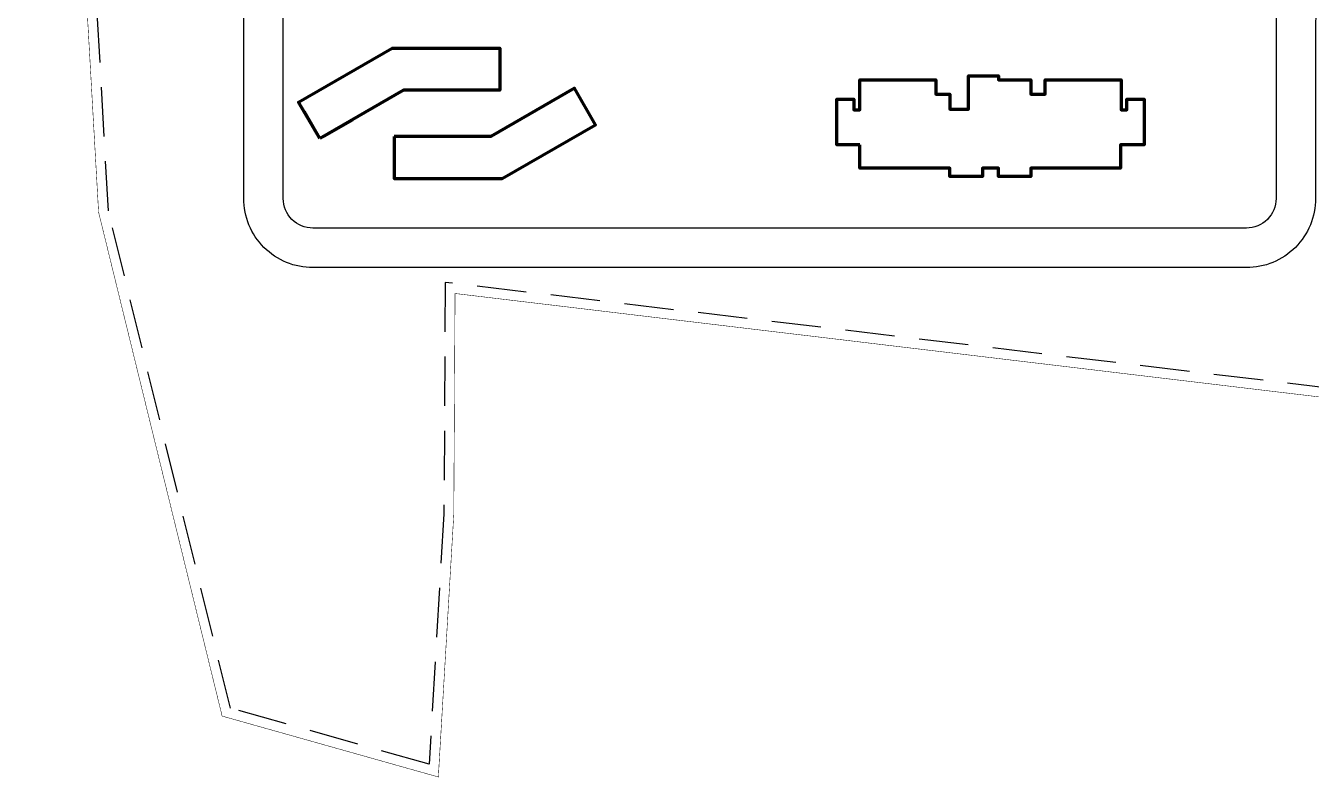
# Model space of a CAD drawing. Header units: inches. Extents: x 2 to 3024253, y 5 to 1077424.
# Drawn here: x 2314283 to 2704058, y 103160 to 331170 of the extents above; entities that cross this region are included whole.
import ezdxf

# ---------------------------------------------------------------- set-up
doc = ezdxf.new("R2010")
doc.units = ezdxf.units.IN
doc.header["$MEASUREMENT"] = 0
doc.linetypes.add('DASHDOTX2', pattern=[2, 1, -0.5, 0, -0.5])
doc.linetypes.add('HIDDENX2', pattern=[0.75, 0.5, -0.25])
doc.layers.get('0').update_dxf_attribs({"linetype": 'CONTINUOUS', "lineweight": 100})
for name, color, linetype in [('Ano_Line_Building Control', 6, 'HIDDENX2'), ('Ano_Line_Property', 10, 'DASHDOTX2'), ('Pln_Elv_Road', 8, 'CONTINUOUS')]:
    doc.layers.add(name, color=color, linetype=linetype)

msp = doc.modelspace()

# ---------------------------------------------------------------- linework, layer by layer
at = {"linetype": 'ByBlock'}
for points in [[(2403413.8789, 296924.64051), (2397013.87891, 308009.76567), (2425345.79162, 324367.20311), (2458060.66649, 324367.20311), (2458060.66649, 311567.20311), (2428775.54128, 311567.20311)], [(2567203.8789, 295077.20311), (2560203.8789, 295077.20311), (2560203.8789, 308917.20311), (2565403.8789, 308917.20311), (2565403.8789, 305617.20311), (2567203.8789, 305617.20311), (2567203.8789, 314767.20311), (2571653.8789, 314767.20311), (2590253.8789, 314767.20311), (2590253.8789, 310367.20311), (2594503.8789, 310367.20311), (2594503.8789, 305867.20311), (2600093.8789, 305867.20311), (2600093.8789, 315967.20311), (2609173.8789, 315967.20311), (2609173.8789, 314767.20311), (2619073.8789, 314767.20311), (2619073.8789, 310367.20311), (2623323.8789, 310367.20311), (2623323.8789, 314767.20311), (2646373.8789, 314767.20311), (2646373.8789, 305617.20311), (2648173.8789, 305617.20311), (2648173.8789, 308917.20311), (2653373.8789, 308917.20311), (2653373.8789, 295077.20311), (2646173.8789, 295077.20311), (2646173.8789, 287967.20311), (2619073.8789, 287967.20311), (2619073.8789, 285467.20311), (2609173.8789, 285467.20311), (2609173.8789, 287967.20311), (2604403.8789, 287967.20311), (2604403.8789, 285467.20311), (2594503.8789, 285467.20311), (2594503.8789, 287967.20311), (2567203.8789, 287967.20311)], [(2426010.66645, 297567.20311), (2426010.66645, 284767.20313), (2458725.54132, 284767.20311), (2487057.45404, 301124.64055), (2480657.45404, 312209.76572), (2455295.79165, 297567.20311)]]:
    msp.add_lwpolyline(points, close=True, dxfattribs=at)
for points in [[(2398689.95154, 305106.72271), (2403313.8789, 297097.84559)], [(2404654.31806, 297640.80839), (2413329.86981, 302649.64052)]]:
    msp.add_lwpolyline(points, dxfattribs=at)
at = {"layer": 'Ano_Line_Building Control', "ltscale": 30000}
msp.add_lwpolyline([(2692110.97149, 706960.55758), (2689550.84008, 700048.20278), (2694335.22647, 660679.53765), (2713292.74126, 657284.16187), (2800535.9985, 630265.26599), (2813026.90904, 626144.55324), (2820412.88248, 625032.68627), (2819314.6149, 619855.13909), (2805242.3817, 549113.64249), (2790039.00796, 449658.23928), (2775608.64385, 351050.75119), (2756452.24612, 215590.46083), (2441470.99731, 253307.47861), (2441072.7353, 183080.61194), (2436613.72226, 107156.87643), (2376334.4171, 124146.79642), (2339357.62528, 275052.08199), (2329246.96889, 453252.40075), (2320915.06027, 552604.09902), (2327749.0208, 617147.05958), (2322667.21944, 676604.13547), (2317357.03302, 785083.65809)], dxfattribs=at)
at = {"layer": 'Ano_Line_Property', "ltscale": 30000, "const_width": 150}
msp.add_lwpolyline([(2695147.66356, 706521.91815), (2692616.66127, 699688.21196), (2697045.91528, 663241.77895), (2714003.63064, 660204.5762), (2801449.75983, 633122.85168), (2813725.12095, 629073.24801), (2825494.28161, 627301.5464), (2823722.58, 618949.23884), (2809675.51728, 548334.27489), (2794489.50353, 448992.43492), (2780062.79046, 350409.89565), (2760501.17492, 212084.19587), (2444451.88653, 249929.10465), (2444072.23618, 182984.09402), (2439389.88194, 103257.52182), (2373836.92258, 121733.83855), (2336378.08865, 274606.377), (2326254.07948, 453042.03859), (2317901.77192, 552636.97879), (2324735.47811, 617177.53724), (2319673.47352, 676402.99087), (2314358.36871, 784982.9892)], dxfattribs=at)
at = {"layer": 'Pln_Elv_Road'}
for points in [[(2401373.8789, 257767.20311, -0.4142135624), (2380373.8789, 278767.20311), (2380373.8789, 548819.56441, -0.4142135624), (2401373.8789, 569819.56441), (2684373.8789, 569819.56441, 0.4142135624), (2693373.8789, 578819.56441), (2693373.8789, 663843.68341), (2705373.8789, 663843.68341), (2705373.8789, 478767.20311, 0.4142135624), (2714373.8789, 469767.20311), (2722054.53622, 469767.20311, -0.4142135624), (2743054.53622, 448767.20311), (2743054.53622, 425267.20311, 0.4142135624), (2752054.53622, 416267.20311), (2789700.44521, 416267.20311), (2787944.34765, 404267.20311), (2752054.53622, 404267.20311, 0.4142135624), (2743054.53622, 395267.20311), (2743054.53622, 363468.38376, -0.4142135624), (2722054.53622, 342468.38376), (2715373.8789, 342468.38376, 0.4142135624), (2705373.8789, 332468.38376), (2705373.8789, 278767.20311, -0.4142135624), (2684373.8789, 257767.20311)], [(2684373.8789, 269767.20311), (2401373.8789, 269767.20311, -0.4142135624), (2392373.8789, 278767.20311), (2392373.8789, 548819.56441, -0.4142135624), (2401373.8789, 557819.56441), (2684373.8789, 557819.56441, -0.4142135624), (2693373.8789, 548819.56441), (2693373.8789, 278767.20311, -0.4142135624)]]:
    msp.add_lwpolyline(points, format="xyb", close=True, dxfattribs=at)

doc.saveas('drawing.dxf')
